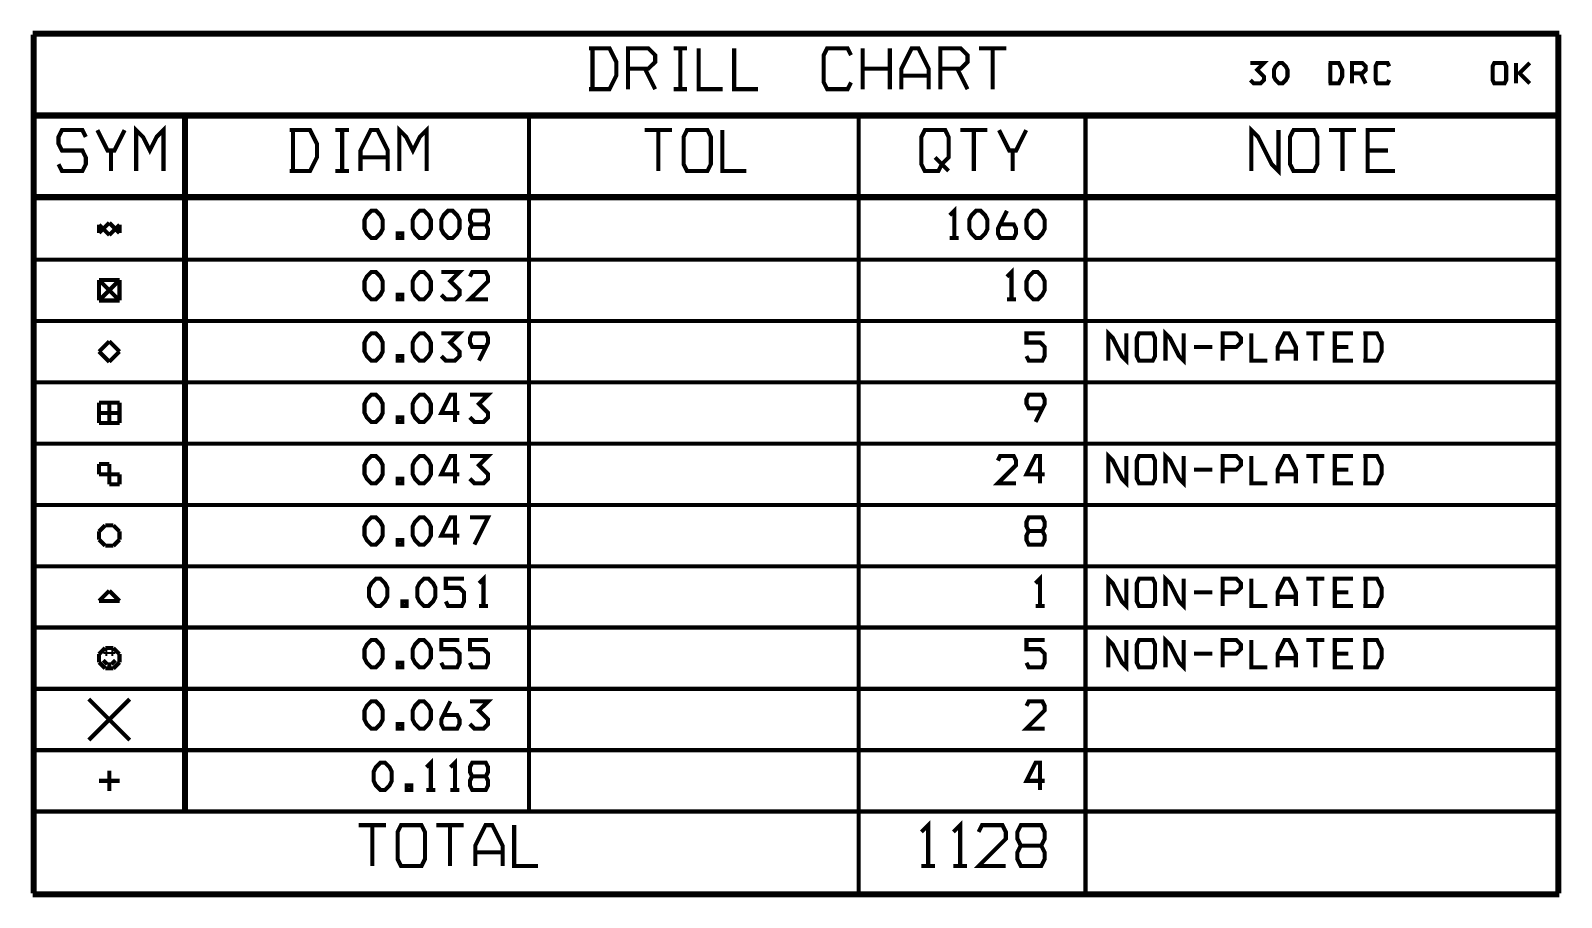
# Model space of a CAD drawing. Extents: x -10 to 131, y -93 to 209.
# Drawn here: x -10.3 to 84.8, y -93.5 to -39.6 of the extents above; entities that cross this region are included whole.
import ezdxf

# ---------------------------------------------------------------- set-up
doc = ezdxf.new("R2010")
doc.units = 0
doc.header["$MEASUREMENT"] = 0
doc.layers.add('22-303-0_DRD', color=6, linetype='CONTINUOUS')

msp = doc.modelspace()

# ---------------------------------------------------------------- linework, layer by layer
at = {"layer": '22-303-0_DRD', "const_width": 0.254}
for points in [[(84.709, -39.751), (-10.16, -39.751)], [(-10.16, -93.218), (-10.16, -39.878)], [(84.582, -39.878), (-10.033, -39.878)], [(-10.033, -93.218), (-10.033, -39.878)], [(84.582, -93.218), (84.582, -39.878)], [(84.709, -93.218), (84.709, -39.878)], [(24.41448, -43.26382), (25.68448, -43.26382), (26.10866, -42.418), (26.10866, -41.57218), (25.68448, -40.72382), (24.41448, -40.72382)], [(24.62784, -43.26382), (24.62784, -40.72382)], [(26.82748, -41.99382), (28.09748, -41.99382), (28.52166, -41.57218), (28.52166, -41.148), (28.09748, -40.72382), (26.82748, -40.72382), (26.82748, -43.26382)], [(30.51048, -40.72382), (29.66466, -40.72382)], [(30.08884, -43.26382), (30.08884, -40.72382)], [(32.71266, -43.26382), (31.23184, -43.26382), (31.23184, -40.72382)], [(34.91484, -43.26382), (33.43148, -43.26382), (33.43148, -40.72382)], [(40.69334, -42.84218), (40.47998, -43.26382), (39.20998, -43.26382), (38.99916, -42.84218), (38.99916, -41.148), (39.20998, -40.72382), (40.47998, -40.72382), (40.69334, -41.148)], [(41.41216, -43.26382), (41.41216, -40.72382)], [(43.10634, -43.26382), (43.10634, -40.72382)], [(45.51934, -43.26382), (45.51934, -41.99382), (44.88434, -40.72382), (44.46016, -40.72382), (43.82516, -41.99382), (43.82516, -43.26382)], [(46.23816, -41.99382), (47.50816, -41.99382), (47.93234, -41.57218), (47.93234, -41.148), (47.50816, -40.72382), (46.23816, -40.72382), (46.23816, -43.26382)], [(50.34534, -40.72382), (48.65116, -40.72382)], [(49.49698, -43.26382), (49.49698, -40.72382)], [(65.51168, -42.69232), (65.7225, -42.90568), (66.14668, -42.90568), (66.3575, -42.69232), (66.3575, -42.4815), (65.93332, -42.05732), (66.3575, -41.63568), (65.51168, -41.63568)], [(67.28968, -42.90568), (67.07632, -42.69232), (66.97218, -42.4815), (66.97218, -42.05732), (67.07632, -41.8465), (67.28968, -41.63568), (67.5005, -41.63568), (67.71132, -41.8465), (67.818, -42.05732), (67.818, -42.4815), (67.71132, -42.69232), (67.5005, -42.90568), (67.28968, -42.90568)], [(70.36816, -42.90568), (71.00316, -42.90568), (71.21398, -42.4815), (71.21398, -42.05732), (71.00316, -41.63568), (70.36816, -41.63568)], [(70.47484, -42.90568), (70.47484, -41.63568)], [(71.82866, -42.27068), (72.46366, -42.27068), (72.67448, -42.05732), (72.67448, -41.8465), (72.46366, -41.63568), (71.82866, -41.63568), (71.82866, -42.90568)], [(74.13498, -42.69232), (74.03084, -42.90568), (73.39584, -42.90568), (73.28916, -42.69232), (73.28916, -41.8465), (73.39584, -41.63568), (74.03084, -41.63568), (74.13498, -41.8465)], [(80.66532, -42.90568), (80.56118, -42.69232), (80.56118, -41.8465), (80.66532, -41.63568), (81.30032, -41.63568), (81.407, -41.8465), (81.407, -42.69232), (81.30032, -42.90568), (80.66532, -42.90568)], [(82.02168, -41.63568), (82.02168, -42.90568)], [(82.8675, -42.90568), (82.2325, -42.27068), (82.8675, -41.63568)], [(27.88666, -41.99382), (28.52166, -43.26382)], [(43.10634, -41.99382), (41.41216, -41.99382)], [(45.51934, -42.418), (43.82516, -42.418)], [(47.29734, -41.99382), (47.93234, -43.26382)], [(72.35698, -42.27068), (72.67448, -42.90568)], [(30.51048, -43.26382), (29.66466, -43.26382)], [(84.582, -44.831), (-10.033, -44.831)], [(84.582, -44.958), (-10.033, -44.958)], [(-2.032, -48.34382), (-2.032, -45.80382), (-2.45618, -46.228), (-2.87782, -47.07382), (-3.302, -46.228), (-3.72618, -45.80382), (-3.72618, -48.34382)], [(-0.762, -88.138), (-0.762, -44.958)], [(-0.635, -88.138), (-0.635, -44.958)], [(14.31798, -48.34382), (14.31798, -45.80382), (13.89634, -46.228), (13.47216, -47.07382), (13.04798, -46.228), (12.62634, -45.80382), (12.62634, -48.34382)], [(20.68068, -88.138), (20.68068, -44.958)], [(41.16832, -93.218), (41.16832, -44.958)], [(55.26532, -93.218), (55.26532, -44.958)], [(67.25666, -45.80382), (67.25666, -48.34382), (66.83248, -47.92218), (65.98666, -46.228), (65.56248, -45.80382), (65.56248, -48.34382)], [(-6.858, -46.228), (-7.06882, -45.80382), (-8.33882, -45.80382), (-8.55218, -46.228), (-8.55218, -46.65218), (-8.33882, -47.07382), (-7.06882, -47.07382), (-6.858, -47.498), (-6.858, -47.92218), (-7.06882, -48.34382), (-8.33882, -48.34382), (-8.55218, -47.92218)], [(-4.445, -45.80382), (-5.08, -47.07382), (-5.50418, -47.07382), (-6.13918, -45.80382)], [(5.80898, -48.34382), (7.07898, -48.34382), (7.50316, -47.498), (7.50316, -46.65218), (7.07898, -45.80382), (5.80898, -45.80382)], [(6.02234, -48.34382), (6.02234, -45.80382)], [(9.49198, -45.80382), (8.64616, -45.80382)], [(9.07034, -48.34382), (9.07034, -45.80382)], [(11.90498, -48.34382), (11.90498, -47.07382), (11.26998, -45.80382), (10.84834, -45.80382), (10.21334, -47.07382), (10.21334, -48.34382)], [(29.57068, -45.80382), (27.8765, -45.80382)], [(28.72232, -48.34382), (28.72232, -45.80382)], [(30.50032, -48.34382), (30.2895, -47.92218), (30.2895, -46.228), (30.50032, -45.80382), (31.77032, -45.80382), (31.98368, -46.228), (31.98368, -47.92218), (31.77032, -48.34382), (30.50032, -48.34382)], [(34.18332, -48.34382), (32.7025, -48.34382), (32.7025, -45.80382)], [(45.06468, -47.92218), (45.2755, -48.34382), (46.12132, -48.34382), (46.33468, -47.92218), (46.75632, -47.498), (46.75632, -46.228), (46.5455, -45.80382), (45.2755, -45.80382), (45.06468, -46.228), (45.06468, -47.92218)], [(49.16932, -45.80382), (47.47768, -45.80382)], [(48.3235, -48.34382), (48.3235, -45.80382)], [(51.58232, -45.80382), (50.94732, -47.07382), (50.52568, -47.07382), (49.89068, -45.80382)], [(68.18884, -48.34382), (67.97548, -47.92218), (67.97548, -46.228), (68.18884, -45.80382), (69.45884, -45.80382), (69.66966, -46.228), (69.66966, -47.92218), (69.45884, -48.34382), (68.18884, -48.34382)], [(72.08266, -45.80382), (70.38848, -45.80382)], [(71.23684, -48.34382), (71.23684, -45.80382)], [(74.49566, -48.34382), (72.80148, -48.34382), (72.80148, -45.80382), (74.49566, -45.80382)], [(-5.29082, -48.34382), (-5.29082, -47.07382)], [(11.90498, -47.498), (10.21334, -47.498)], [(45.9105, -47.498), (46.75632, -48.34382)], [(50.7365, -48.34382), (50.7365, -47.07382)], [(74.07148, -47.07382), (72.80148, -47.07382)], [(9.49198, -48.34382), (8.64616, -48.34382)], [(84.582, -49.911), (-10.033, -49.911)], [(84.582, -50.038), (-10.033, -50.038)], [(10.88644, -52.50688), (10.6045, -52.22494), (10.46226, -51.943), (10.46226, -51.37912), (10.6045, -51.09718), (10.88644, -50.81524), (11.16838, -50.81524), (11.45032, -51.09718), (11.59256, -51.37912), (11.59256, -51.943), (11.45032, -52.22494), (11.16838, -52.50688), (10.88644, -52.50688)], [(13.87856, -52.50688), (13.59662, -52.22494), (13.45438, -51.943), (13.45438, -51.37912), (13.59662, -51.09718), (13.87856, -50.81524), (14.1605, -50.81524), (14.44244, -51.09718), (14.58468, -51.37912), (14.58468, -51.943), (14.44244, -52.22494), (14.1605, -52.50688), (13.87856, -52.50688)], [(15.65656, -52.50688), (15.37462, -52.22494), (15.23238, -51.943), (15.23238, -51.37912), (15.37462, -51.09718), (15.65656, -50.81524), (15.9385, -50.81524), (16.22044, -51.09718), (16.36268, -51.37912), (16.36268, -51.943), (16.22044, -52.22494), (15.9385, -52.50688), (15.65656, -52.50688)], [(17.99844, -51.66106), (18.14068, -51.37912), (18.14068, -51.09718), (17.99844, -50.81524), (17.15262, -50.81524), (17.01038, -51.09718), (17.01038, -51.37912), (17.15262, -51.66106), (17.99844, -51.66106), (18.14068, -51.943), (18.14068, -52.22494), (17.99844, -52.50688), (17.15262, -52.50688), (17.01038, -52.22494), (17.01038, -51.943), (17.15262, -51.66106)], [(47.10938, -52.50688), (47.10938, -50.81524), (46.82744, -51.09718)], [(48.4632, -52.50688), (48.18126, -52.22494), (48.04156, -51.943), (48.04156, -51.37912), (48.18126, -51.09718), (48.4632, -50.81524), (48.74768, -50.81524), (49.02962, -51.09718), (49.16932, -51.37912), (49.16932, -51.943), (49.02962, -52.22494), (48.74768, -52.50688), (48.4632, -52.50688)], [(49.95926, -51.66106), (50.80762, -51.66106), (50.94732, -51.943), (50.94732, -52.22494), (50.80762, -52.50688), (49.95926, -52.50688), (49.81956, -52.22494), (49.81956, -51.943), (50.38344, -50.81524)], [(52.0192, -52.50688), (51.73726, -52.22494), (51.59756, -51.943), (51.59756, -51.37912), (51.73726, -51.09718), (52.0192, -50.81524), (52.30368, -50.81524), (52.58562, -51.09718), (52.72532, -51.37912), (52.72532, -51.943), (52.58562, -52.22494), (52.30368, -52.50688), (52.0192, -52.50688)], [(-6.0325, -52.197), (-5.3975, -51.562)], [(-6.0325, -51.689), (-6.0325, -52.197)], [(-5.3975, -52.324), (-6.0325, -51.689)], [(-5.3975, -51.562), (-4.7625, -52.197)], [(-4.7625, -51.689), (-5.3975, -52.324)], [(-4.7625, -52.197), (-4.7625, -51.689)], [(12.52474, -52.50688), (12.80668, -52.50688), (12.80668, -52.22494), (12.52474, -52.22494), (12.52474, -52.50688)], [(47.39132, -52.50688), (46.82744, -52.50688)], [(84.582, -53.848), (-10.033, -53.848)], [(-6.0325, -55.118), (-6.0325, -56.388)], [(-4.7625, -55.118), (-6.0325, -55.118)], [(-4.7625, -55.118), (-6.0325, -56.388)], [(-4.7625, -56.388), (-6.0325, -55.118)], [(-4.7625, -56.388), (-4.7625, -55.118)], [(10.88644, -56.31688), (10.6045, -56.03494), (10.46226, -55.753), (10.46226, -55.18912), (10.6045, -54.90718), (10.88644, -54.62524), (11.16838, -54.62524), (11.45032, -54.90718), (11.59256, -55.18912), (11.59256, -55.753), (11.45032, -56.03494), (11.16838, -56.31688), (10.88644, -56.31688)], [(13.87856, -56.31688), (13.59662, -56.03494), (13.45438, -55.753), (13.45438, -55.18912), (13.59662, -54.90718), (13.87856, -54.62524), (14.1605, -54.62524), (14.44244, -54.90718), (14.58468, -55.18912), (14.58468, -55.753), (14.44244, -56.03494), (14.1605, -56.31688), (13.87856, -56.31688)], [(15.23238, -56.03494), (15.51432, -56.31688), (16.0782, -56.31688), (16.36268, -56.03494), (16.36268, -55.753), (15.79626, -55.18912), (16.36268, -54.62524), (15.23238, -54.62524)], [(18.14068, -56.31688), (17.01038, -56.31688), (18.14068, -55.18912), (18.14068, -54.90718), (17.99844, -54.62524), (17.15262, -54.62524), (17.01038, -54.90718)], [(50.66538, -56.31688), (50.66538, -54.62524), (50.38344, -54.90718)], [(52.0192, -56.31688), (51.73726, -56.03494), (51.59756, -55.753), (51.59756, -55.18912), (51.73726, -54.90718), (52.0192, -54.62524), (52.30368, -54.62524), (52.58562, -54.90718), (52.72532, -55.18912), (52.72532, -55.753), (52.58562, -56.03494), (52.30368, -56.31688), (52.0192, -56.31688)], [(12.52474, -56.31688), (12.80668, -56.31688), (12.80668, -56.03494), (12.52474, -56.03494), (12.52474, -56.31688)], [(-6.0325, -56.388), (-4.7625, -56.388)], [(50.94732, -56.31688), (50.38344, -56.31688)], [(84.582, -57.658), (-10.033, -57.658)], [(-5.3975, -58.928), (-6.0325, -59.563)], [(-4.7625, -59.563), (-5.3975, -58.928)], [(10.88644, -60.12688), (10.6045, -59.84494), (10.46226, -59.563), (10.46226, -58.99912), (10.6045, -58.71718), (10.88644, -58.43524), (11.16838, -58.43524), (11.45032, -58.71718), (11.59256, -58.99912), (11.59256, -59.563), (11.45032, -59.84494), (11.16838, -60.12688), (10.88644, -60.12688)], [(13.87856, -60.12688), (13.59662, -59.84494), (13.45438, -59.563), (13.45438, -58.99912), (13.59662, -58.71718), (13.87856, -58.43524), (14.1605, -58.43524), (14.44244, -58.71718), (14.58468, -58.99912), (14.58468, -59.563), (14.44244, -59.84494), (14.1605, -60.12688), (13.87856, -60.12688)], [(15.23238, -59.84494), (15.51432, -60.12688), (16.0782, -60.12688), (16.36268, -59.84494), (16.36268, -59.563), (15.79626, -58.99912), (16.36268, -58.43524), (15.23238, -58.43524)], [(17.99844, -59.28106), (17.15262, -59.28106), (17.01038, -58.99912), (17.01038, -58.71718), (17.15262, -58.43524), (17.99844, -58.43524), (18.14068, -58.71718), (18.14068, -58.99912), (17.57426, -60.12688)], [(51.59756, -59.84494), (51.73726, -60.12688), (52.58562, -60.12688), (52.72532, -59.84494), (52.72532, -59.28106), (52.44338, -58.99912), (51.59756, -58.99912), (51.59756, -58.43524), (52.72532, -58.43524)], [(57.80532, -58.43524), (57.80532, -60.12688), (57.52338, -59.84494), (56.9595, -58.71718), (56.67756, -58.43524), (56.67756, -60.12688)], [(58.59526, -60.12688), (58.45556, -59.84494), (58.45556, -58.71718), (58.59526, -58.43524), (59.44362, -58.43524), (59.58332, -58.71718), (59.58332, -59.84494), (59.44362, -60.12688), (58.59526, -60.12688)], [(61.36132, -58.43524), (61.36132, -60.12688), (61.07938, -59.84494), (60.5155, -58.71718), (60.23356, -58.43524), (60.23356, -60.12688)], [(63.78956, -59.28106), (64.63538, -59.28106), (64.91732, -58.99912), (64.91732, -58.71718), (64.63538, -58.43524), (63.78956, -58.43524), (63.78956, -60.12688)], [(66.55562, -60.12688), (65.56756, -60.12688), (65.56756, -58.43524)], [(68.33362, -60.12688), (68.33362, -59.28106), (67.90944, -58.43524), (67.6275, -58.43524), (67.20332, -59.28106), (67.20332, -60.12688)], [(70.11162, -58.43524), (68.98132, -58.43524)], [(69.5452, -60.12688), (69.5452, -58.43524)], [(71.88962, -60.12688), (70.75932, -60.12688), (70.75932, -58.43524), (71.88962, -58.43524)], [(72.53732, -60.12688), (73.38314, -60.12688), (73.66762, -59.563), (73.66762, -58.99912), (73.38314, -58.43524), (72.53732, -58.43524)], [(72.67956, -60.12688), (72.67956, -58.43524)], [(-6.0325, -59.563), (-5.3975, -60.198)], [(-5.3975, -60.198), (-4.7625, -59.563)], [(12.52474, -60.12688), (12.80668, -60.12688), (12.80668, -59.84494), (12.52474, -59.84494), (12.52474, -60.12688)], [(63.13932, -59.28106), (62.01156, -59.28106)], [(68.33362, -59.563), (67.20332, -59.563)], [(71.60514, -59.28106), (70.75932, -59.28106)], [(84.582, -61.468), (-10.033, -61.468)], [(-6.0325, -62.738), (-6.0325, -64.008)], [(-4.7625, -62.738), (-6.0325, -62.738)], [(-5.3975, -62.738), (-5.3975, -64.008)], [(-4.7625, -64.008), (-4.7625, -62.738)], [(10.88644, -63.93688), (10.6045, -63.65494), (10.46226, -63.373), (10.46226, -62.80912), (10.6045, -62.52718), (10.88644, -62.24524), (11.16838, -62.24524), (11.45032, -62.52718), (11.59256, -62.80912), (11.59256, -63.373), (11.45032, -63.65494), (11.16838, -63.93688), (10.88644, -63.93688)], [(13.87856, -63.93688), (13.59662, -63.65494), (13.45438, -63.373), (13.45438, -62.80912), (13.59662, -62.52718), (13.87856, -62.24524), (14.1605, -62.24524), (14.44244, -62.52718), (14.58468, -62.80912), (14.58468, -63.373), (14.44244, -63.65494), (14.1605, -63.93688), (13.87856, -63.93688)], [(16.36268, -63.373), (15.23238, -63.373), (15.79626, -62.24524), (16.0782, -62.24524), (16.0782, -63.93688)], [(17.01038, -63.65494), (17.29232, -63.93688), (17.8562, -63.93688), (18.14068, -63.65494), (18.14068, -63.373), (17.57426, -62.80912), (18.14068, -62.24524), (17.01038, -62.24524)], [(52.58562, -63.09106), (51.73726, -63.09106), (51.59756, -62.80912), (51.59756, -62.52718), (51.73726, -62.24524), (52.58562, -62.24524), (52.72532, -62.52718), (52.72532, -62.80912), (52.16144, -63.93688)], [(-4.7625, -63.373), (-6.0325, -63.373)], [(12.52474, -63.93688), (12.80668, -63.93688), (12.80668, -63.65494), (12.52474, -63.65494), (12.52474, -63.93688)], [(-6.0325, -64.008), (-4.7625, -64.008)], [(84.582, -65.278), (-10.033, -65.278)], [(-6.0325, -66.548), (-6.0325, -67.183)], [(-5.3975, -66.548), (-6.0325, -66.548)], [(-5.3975, -67.818), (-5.3975, -66.548)], [(10.88644, -67.74688), (10.6045, -67.46494), (10.46226, -67.183), (10.46226, -66.61912), (10.6045, -66.33718), (10.88644, -66.05524), (11.16838, -66.05524), (11.45032, -66.33718), (11.59256, -66.61912), (11.59256, -67.183), (11.45032, -67.46494), (11.16838, -67.74688), (10.88644, -67.74688)], [(13.87856, -67.74688), (13.59662, -67.46494), (13.45438, -67.183), (13.45438, -66.61912), (13.59662, -66.33718), (13.87856, -66.05524), (14.1605, -66.05524), (14.44244, -66.33718), (14.58468, -66.61912), (14.58468, -67.183), (14.44244, -67.46494), (14.1605, -67.74688), (13.87856, -67.74688)], [(16.36268, -67.183), (15.23238, -67.183), (15.79626, -66.05524), (16.0782, -66.05524), (16.0782, -67.74688)], [(17.01038, -67.46494), (17.29232, -67.74688), (17.8562, -67.74688), (18.14068, -67.46494), (18.14068, -67.183), (17.57426, -66.61912), (18.14068, -66.05524), (17.01038, -66.05524)], [(50.94732, -67.74688), (49.81956, -67.74688), (50.94732, -66.61912), (50.94732, -66.33718), (50.80762, -66.05524), (49.95926, -66.05524), (49.81956, -66.33718)], [(52.72532, -67.183), (51.59756, -67.183), (52.16144, -66.05524), (52.44338, -66.05524), (52.44338, -67.74688)], [(57.80532, -66.05524), (57.80532, -67.74688), (57.52338, -67.46494), (56.9595, -66.33718), (56.67756, -66.05524), (56.67756, -67.74688)], [(58.59526, -67.74688), (58.45556, -67.46494), (58.45556, -66.33718), (58.59526, -66.05524), (59.44362, -66.05524), (59.58332, -66.33718), (59.58332, -67.46494), (59.44362, -67.74688), (58.59526, -67.74688)], [(61.36132, -66.05524), (61.36132, -67.74688), (61.07938, -67.46494), (60.5155, -66.33718), (60.23356, -66.05524), (60.23356, -67.74688)], [(63.78956, -66.90106), (64.63538, -66.90106), (64.91732, -66.61912), (64.91732, -66.33718), (64.63538, -66.05524), (63.78956, -66.05524), (63.78956, -67.74688)], [(66.55562, -67.74688), (65.56756, -67.74688), (65.56756, -66.05524)], [(68.33362, -67.74688), (68.33362, -66.90106), (67.90944, -66.05524), (67.6275, -66.05524), (67.20332, -66.90106), (67.20332, -67.74688)], [(70.11162, -66.05524), (68.98132, -66.05524)], [(69.5452, -67.74688), (69.5452, -66.05524)], [(71.88962, -67.74688), (70.75932, -67.74688), (70.75932, -66.05524), (71.88962, -66.05524)], [(72.53732, -67.74688), (73.38314, -67.74688), (73.66762, -67.183), (73.66762, -66.61912), (73.38314, -66.05524), (72.53732, -66.05524)], [(72.67956, -67.74688), (72.67956, -66.05524)], [(-6.0325, -67.183), (-4.7625, -67.183)], [(-4.7625, -67.183), (-4.7625, -67.818)], [(12.52474, -67.74688), (12.80668, -67.74688), (12.80668, -67.46494), (12.52474, -67.46494), (12.52474, -67.74688)], [(63.13932, -66.90106), (62.01156, -66.90106)], [(68.33362, -67.183), (67.20332, -67.183)], [(71.60514, -66.90106), (70.75932, -66.90106)], [(-4.7625, -67.818), (-5.3975, -67.818)], [(84.582, -69.088), (-10.033, -69.088)], [(-5.6515, -70.358), (-6.0325, -70.739)], [(-5.1435, -70.358), (-5.6515, -70.358)], [(-4.7625, -70.739), (-5.1435, -70.358)], [(10.88644, -71.55688), (10.6045, -71.27494), (10.46226, -70.993), (10.46226, -70.42912), (10.6045, -70.14718), (10.88644, -69.86524), (11.16838, -69.86524), (11.45032, -70.14718), (11.59256, -70.42912), (11.59256, -70.993), (11.45032, -71.27494), (11.16838, -71.55688), (10.88644, -71.55688)], [(13.87856, -71.55688), (13.59662, -71.27494), (13.45438, -70.993), (13.45438, -70.42912), (13.59662, -70.14718), (13.87856, -69.86524), (14.1605, -69.86524), (14.44244, -70.14718), (14.58468, -70.42912), (14.58468, -70.993), (14.44244, -71.27494), (14.1605, -71.55688), (13.87856, -71.55688)], [(16.36268, -70.993), (15.23238, -70.993), (15.79626, -69.86524), (16.0782, -69.86524), (16.0782, -71.55688)], [(17.29232, -71.55688), (18.14068, -69.86524), (17.01038, -69.86524)], [(52.58562, -70.71106), (52.72532, -70.42912), (52.72532, -70.14718), (52.58562, -69.86524), (51.73726, -69.86524), (51.59756, -70.14718), (51.59756, -70.42912), (51.73726, -70.71106), (52.58562, -70.71106), (52.72532, -70.993), (52.72532, -71.27494), (52.58562, -71.55688), (51.73726, -71.55688), (51.59756, -71.27494), (51.59756, -70.993), (51.73726, -70.71106)], [(-6.0325, -70.739), (-6.0325, -71.247)], [(-6.0325, -71.247), (-5.6515, -71.628)], [(-5.1435, -71.628), (-4.7625, -71.247)], [(-4.7625, -71.247), (-4.7625, -70.739)], [(12.52474, -71.55688), (12.80668, -71.55688), (12.80668, -71.27494), (12.52474, -71.27494), (12.52474, -71.55688)], [(-5.6515, -71.628), (-5.1435, -71.628)], [(84.582, -72.898), (-10.033, -72.898)], [(11.16838, -75.36688), (10.88644, -75.08494), (10.74674, -74.803), (10.74674, -74.23912), (10.88644, -73.95718), (11.16838, -73.67524), (11.45032, -73.67524), (11.73226, -73.95718), (11.8745, -74.23912), (11.8745, -74.803), (11.73226, -75.08494), (11.45032, -75.36688), (11.16838, -75.36688)], [(14.1605, -75.36688), (13.87856, -75.08494), (13.73632, -74.803), (13.73632, -74.23912), (13.87856, -73.95718), (14.1605, -73.67524), (14.44244, -73.67524), (14.72438, -73.95718), (14.86662, -74.23912), (14.86662, -74.803), (14.72438, -75.08494), (14.44244, -75.36688), (14.1605, -75.36688)], [(15.51432, -75.08494), (15.65656, -75.36688), (16.50238, -75.36688), (16.64462, -75.08494), (16.64462, -74.52106), (16.36268, -74.23912), (15.51432, -74.23912), (15.51432, -73.67524), (16.64462, -73.67524)], [(17.8562, -75.36688), (17.8562, -73.67524), (17.57426, -73.95718)], [(52.44338, -75.36688), (52.44338, -73.67524), (52.16144, -73.95718)], [(57.80532, -73.67524), (57.80532, -75.36688), (57.52338, -75.08494), (56.9595, -73.95718), (56.67756, -73.67524), (56.67756, -75.36688)], [(58.59526, -75.36688), (58.45556, -75.08494), (58.45556, -73.95718), (58.59526, -73.67524), (59.44362, -73.67524), (59.58332, -73.95718), (59.58332, -75.08494), (59.44362, -75.36688), (58.59526, -75.36688)], [(61.36132, -73.67524), (61.36132, -75.36688), (61.07938, -75.08494), (60.5155, -73.95718), (60.23356, -73.67524), (60.23356, -75.36688)], [(63.78956, -74.52106), (64.63538, -74.52106), (64.91732, -74.23912), (64.91732, -73.95718), (64.63538, -73.67524), (63.78956, -73.67524), (63.78956, -75.36688)], [(66.55562, -75.36688), (65.56756, -75.36688), (65.56756, -73.67524)], [(68.33362, -75.36688), (68.33362, -74.52106), (67.90944, -73.67524), (67.6275, -73.67524), (67.20332, -74.52106), (67.20332, -75.36688)], [(70.11162, -73.67524), (68.98132, -73.67524)], [(69.5452, -75.36688), (69.5452, -73.67524)], [(71.88962, -75.36688), (70.75932, -75.36688), (70.75932, -73.67524), (71.88962, -73.67524)], [(72.53732, -75.36688), (73.38314, -75.36688), (73.66762, -74.803), (73.66762, -74.23912), (73.38314, -73.67524), (72.53732, -73.67524)], [(72.67956, -75.36688), (72.67956, -73.67524)], [(-5.3975, -74.422), (-6.0325, -75.057)], [(-6.0325, -75.057), (-4.7625, -75.057)], [(-4.7625, -75.057), (-5.3975, -74.422)], [(12.80668, -75.36688), (13.08862, -75.36688), (13.08862, -75.08494), (12.80668, -75.08494), (12.80668, -75.36688)], [(63.13932, -74.52106), (62.01156, -74.52106)], [(68.33362, -74.803), (67.20332, -74.803)], [(71.60514, -74.52106), (70.75932, -74.52106)], [(18.14068, -75.36688), (17.57426, -75.36688)], [(52.72532, -75.36688), (52.16144, -75.36688)], [(84.582, -76.708), (-10.033, -76.708)], [(-5.6515, -77.978), (-6.0325, -78.359)], [(-5.1435, -77.978), (-5.6515, -77.978)], [(-4.7625, -78.359), (-5.1435, -77.978)], [(10.88644, -79.17688), (10.6045, -78.89494), (10.46226, -78.613), (10.46226, -78.04912), (10.6045, -77.76718), (10.88644, -77.48524), (11.16838, -77.48524), (11.45032, -77.76718), (11.59256, -78.04912), (11.59256, -78.613), (11.45032, -78.89494), (11.16838, -79.17688), (10.88644, -79.17688)], [(13.87856, -79.17688), (13.59662, -78.89494), (13.45438, -78.613), (13.45438, -78.04912), (13.59662, -77.76718), (13.87856, -77.48524), (14.1605, -77.48524), (14.44244, -77.76718), (14.58468, -78.04912), (14.58468, -78.613), (14.44244, -78.89494), (14.1605, -79.17688), (13.87856, -79.17688)], [(15.23238, -78.89494), (15.37462, -79.17688), (16.22044, -79.17688), (16.36268, -78.89494), (16.36268, -78.33106), (16.0782, -78.04912), (15.23238, -78.04912), (15.23238, -77.48524), (16.36268, -77.48524)], [(17.01038, -78.89494), (17.15262, -79.17688), (17.99844, -79.17688), (18.14068, -78.89494), (18.14068, -78.33106), (17.8562, -78.04912), (17.01038, -78.04912), (17.01038, -77.48524), (18.14068, -77.48524)], [(51.59756, -78.89494), (51.73726, -79.17688), (52.58562, -79.17688), (52.72532, -78.89494), (52.72532, -78.33106), (52.44338, -78.04912), (51.59756, -78.04912), (51.59756, -77.48524), (52.72532, -77.48524)], [(57.80532, -77.48524), (57.80532, -79.17688), (57.52338, -78.89494), (56.9595, -77.76718), (56.67756, -77.48524), (56.67756, -79.17688)], [(58.59526, -79.17688), (58.45556, -78.89494), (58.45556, -77.76718), (58.59526, -77.48524), (59.44362, -77.48524), (59.58332, -77.76718), (59.58332, -78.89494), (59.44362, -79.17688), (58.59526, -79.17688)], [(61.36132, -77.48524), (61.36132, -79.17688), (61.07938, -78.89494), (60.5155, -77.76718), (60.23356, -77.48524), (60.23356, -79.17688)], [(63.78956, -78.33106), (64.63538, -78.33106), (64.91732, -78.04912), (64.91732, -77.76718), (64.63538, -77.48524), (63.78956, -77.48524), (63.78956, -79.17688)], [(66.55562, -79.17688), (65.56756, -79.17688), (65.56756, -77.48524)], [(68.33362, -79.17688), (68.33362, -78.33106), (67.90944, -77.48524), (67.6275, -77.48524), (67.20332, -78.33106), (67.20332, -79.17688)], [(70.11162, -77.48524), (68.98132, -77.48524)], [(69.5452, -79.17688), (69.5452, -77.48524)], [(71.88962, -79.17688), (70.75932, -79.17688), (70.75932, -77.48524), (71.88962, -77.48524)], [(72.53732, -79.17688), (73.38314, -79.17688), (73.66762, -78.613), (73.66762, -78.04912), (73.38314, -77.48524), (72.53732, -77.48524)], [(72.67956, -79.17688), (72.67956, -77.48524)], [(-6.0325, -78.359), (-6.0325, -78.867)], [(-6.0325, -78.867), (-5.6515, -79.248)], [(-5.5245, -78.994), (-5.7785, -78.74)], [(-5.6515, -78.232), (-5.6515, -78.359)], [(-5.5245, -78.232), (-5.6515, -78.232)], [(-5.6515, -78.359), (-5.5245, -78.359)], [(-5.5245, -78.359), (-5.5245, -78.232)], [(-5.2705, -78.994), (-5.5245, -78.994)], [(-5.2705, -78.232), (-5.2705, -78.359)], [(-5.1435, -78.232), (-5.2705, -78.232)], [(-5.2705, -78.359), (-5.1435, -78.359)], [(-5.0165, -78.74), (-5.2705, -78.994)], [(-5.1435, -78.359), (-5.1435, -78.232)], [(-5.1435, -79.248), (-4.7625, -78.867)], [(-4.7625, -78.867), (-4.7625, -78.359)], [(12.52474, -79.17688), (12.80668, -79.17688), (12.80668, -78.89494), (12.52474, -78.89494), (12.52474, -79.17688)], [(63.13932, -78.33106), (62.01156, -78.33106)], [(68.33362, -78.613), (67.20332, -78.613)], [(71.60514, -78.33106), (70.75932, -78.33106)], [(-5.6515, -79.248), (-5.1435, -79.248)], [(84.582, -80.518), (-10.033, -80.518)], [(-4.1275, -81.153), (-6.6675, -83.693)], [(-4.1275, -83.693), (-6.6675, -81.153)], [(10.88644, -82.98688), (10.6045, -82.70494), (10.46226, -82.423), (10.46226, -81.85912), (10.6045, -81.57718), (10.88644, -81.29524), (11.16838, -81.29524), (11.45032, -81.57718), (11.59256, -81.85912), (11.59256, -82.423), (11.45032, -82.70494), (11.16838, -82.98688), (10.88644, -82.98688)], [(13.87856, -82.98688), (13.59662, -82.70494), (13.45438, -82.423), (13.45438, -81.85912), (13.59662, -81.57718), (13.87856, -81.29524), (14.1605, -81.29524), (14.44244, -81.57718), (14.58468, -81.85912), (14.58468, -82.423), (14.44244, -82.70494), (14.1605, -82.98688), (13.87856, -82.98688)], [(15.37462, -82.14106), (16.22044, -82.14106), (16.36268, -82.423), (16.36268, -82.70494), (16.22044, -82.98688), (15.37462, -82.98688), (15.23238, -82.70494), (15.23238, -82.423), (15.79626, -81.29524)], [(17.01038, -82.70494), (17.29232, -82.98688), (17.8562, -82.98688), (18.14068, -82.70494), (18.14068, -82.423), (17.57426, -81.85912), (18.14068, -81.29524), (17.01038, -81.29524)], [(52.72532, -82.98688), (51.59756, -82.98688), (52.72532, -81.85912), (52.72532, -81.57718), (52.58562, -81.29524), (51.73726, -81.29524), (51.59756, -81.57718)], [(12.52474, -82.98688), (12.80668, -82.98688), (12.80668, -82.70494), (12.52474, -82.70494), (12.52474, -82.98688)], [(84.582, -84.328), (-10.033, -84.328)], [(-5.3975, -85.598), (-5.3975, -86.868)], [(11.45032, -86.79688), (11.16838, -86.51494), (11.02868, -86.233), (11.02868, -85.66912), (11.16838, -85.38718), (11.45032, -85.10524), (11.7348, -85.10524), (12.01674, -85.38718), (12.15644, -85.66912), (12.15644, -86.233), (12.01674, -86.51494), (11.7348, -86.79688), (11.45032, -86.79688)], [(14.58468, -86.79688), (14.58468, -85.10524), (14.30274, -85.38718)], [(16.0782, -86.79688), (16.0782, -85.10524), (15.79626, -85.38718)], [(17.99844, -85.95106), (18.14068, -85.66912), (18.14068, -85.38718), (17.99844, -85.10524), (17.15262, -85.10524), (17.01038, -85.38718), (17.01038, -85.66912), (17.15262, -85.95106), (17.99844, -85.95106), (18.14068, -86.233), (18.14068, -86.51494), (17.99844, -86.79688), (17.15262, -86.79688), (17.01038, -86.51494), (17.01038, -86.233), (17.15262, -85.95106)], [(52.72532, -86.233), (51.59756, -86.233), (52.16144, -85.10524), (52.44338, -85.10524), (52.44338, -86.79688)], [(-4.7625, -86.233), (-6.0325, -86.233)], [(13.08862, -86.79688), (13.37056, -86.79688), (13.37056, -86.51494), (13.08862, -86.51494), (13.08862, -86.79688)], [(14.86662, -86.79688), (14.30274, -86.79688)], [(16.36268, -86.79688), (15.79626, -86.79688)], [(84.582, -88.138), (-10.033, -88.138)], [(11.80084, -88.98382), (10.10666, -88.98382)], [(10.95248, -91.52382), (10.95248, -88.98382)], [(12.73048, -91.52382), (12.51966, -91.10218), (12.51966, -89.408), (12.73048, -88.98382), (14.00048, -88.98382), (14.21384, -89.408), (14.21384, -91.10218), (14.00048, -91.52382), (12.73048, -91.52382)], [(16.62684, -88.98382), (14.93266, -88.98382)], [(15.77848, -91.52382), (15.77848, -88.98382)], [(19.03984, -91.52382), (19.03984, -90.25382), (18.40484, -88.98382), (17.98066, -88.98382), (17.34566, -90.25382), (17.34566, -91.52382)], [(21.23948, -91.52382), (19.75866, -91.52382), (19.75866, -88.98382)], [(45.48632, -91.52382), (45.48632, -88.98382), (45.06468, -89.408)], [(47.47768, -91.52382), (47.47768, -88.98382), (47.0535, -89.408)], [(50.31232, -91.52382), (48.62068, -91.52382), (50.31232, -89.83218), (50.31232, -89.408), (50.1015, -88.98382), (48.8315, -88.98382), (48.62068, -89.408)], [(52.5145, -90.25382), (52.72532, -89.83218), (52.72532, -89.408), (52.5145, -88.98382), (51.2445, -88.98382), (51.03368, -89.408), (51.03368, -89.83218), (51.2445, -90.25382), (52.5145, -90.25382), (52.72532, -90.678), (52.72532, -91.10218), (52.5145, -91.52382), (51.2445, -91.52382), (51.03368, -91.10218), (51.03368, -90.678), (51.2445, -90.25382)], [(19.03984, -90.678), (17.34566, -90.678)], [(45.9105, -91.52382), (45.06468, -91.52382)], [(47.89932, -91.52382), (47.0535, -91.52382)], [(84.709, -93.345), (-10.16, -93.345)], [(84.582, -93.218), (-10.033, -93.218)]]:
    msp.add_lwpolyline(points, dxfattribs=at)

doc.saveas('drawing.dxf')
